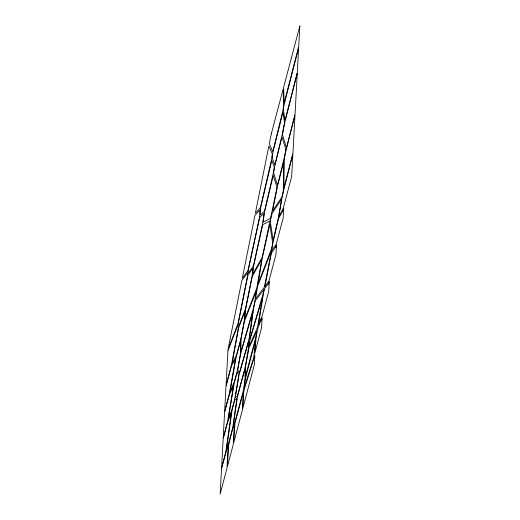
<?xml version="1.0" encoding="UTF-8"?>
<svg xmlns="http://www.w3.org/2000/svg" width="520" height="520" viewBox="0 0 520 520"><rect width="100%" height="100%" fill="white"/><g stroke="black" fill="none" stroke-linecap="round" stroke-linejoin="round"><path stroke-width="0.78" d="M247.631 273.748L247.624 274.144A5.85 0.507 -77.9 0 1 247.006 278.467L238.713 320.203A4.498 0.39 -77.9 0 1 237.517 324.818L228.04 349.31L241.852 280.514L247.254 273.072A10.361 0.891 -77.9 0 1 247.631 273.748M248.138 271.96L248.131 272.272A10.14 0.871 -77.9 0 0 248.514 272.909L253.052 266.351A4.127 0.358 -77.9 0 0 254.163 262.542L261.924 226.785A8.801 0.76 -77.9 0 0 262.945 221.292L263.738 215.858A5.662 0.488 -77.9 0 0 263.757 213.668L260.091 216.996A3.816 0.332 -77.9 0 0 259.025 220.558L248.827 267.527A4.732 0.41 -77.9 0 0 248.138 271.96M252.824 312.046L249.431 336.479A4.069 0.351 -77.9 0 1 248.358 341.484L239.889 371.066A5.564 0.481 -77.9 0 1 239.011 373.022L237.952 370.116A5.388 0.461 -77.9 0 1 238.316 366.672L240.143 356.616A5.713 0.494 -77.9 0 1 241.371 351.234L252.824 312.046M255.573 339.859L253.844 357.338L244.153 388.011L245.024 381.017A4.986 0.429 -77.9 0 1 246.064 375.928L255.573 339.859M263.926 289.757L263.699 291.33A4.173 0.358 -77.9 0 1 262.945 294.437L250.257 337.844A4.797 0.416 -77.9 0 1 249.516 339.183L249.509 339.047A10.913 0.943 -77.9 0 1 249.795 335.699L253.357 310.349A13.761 1.183 -77.9 0 1 254.241 305.091L255.405 300.514L263.926 289.757M226.564 448.669L226.623 448.994L227.968 445.146A17.992 1.547 -77.9 0 0 229.268 440.674L231.946 430.651A4.758 0.41 -77.9 0 0 233.038 425.418L236.613 400.647A5.863 0.507 -77.9 0 0 236.633 398.437L235.092 399.626A6.194 0.533 -77.9 0 0 234.046 402.565L232.882 406.906A4.771 0.41 -77.9 0 0 231.797 412.146L226.564 448.669M245.076 369.837L244.985 378.437A12.175 1.047 -77.9 0 1 244.628 382.05L243.756 388.096A4.693 0.403 -77.9 0 1 242.665 393.315L235.397 420.284A9.652 0.832 -77.9 0 1 234.202 424.034L233.656 425.295A4.277 0.37 -77.9 0 1 233.493 423.982L237.029 399.49A4.647 0.403 -77.9 0 1 238.114 394.284L244.348 371.254A3.842 0.332 -77.9 0 1 245.076 369.837M245.589 367.536L245.55 376.291L255.359 338.904A7.274 0.624 -77.9 0 0 256.548 333.476L256.737 331.37L249.002 347.874L246.071 363.538A8.502 0.734 -77.9 0 0 245.589 367.536M258.564 324.168L258.622 324.526L262.197 315.881L268.743 291.148L269.262 281.561L268.561 284.213L268.619 283.082L264.647 288.646L263.926 291.207A9.139 0.786 -77.9 0 0 263.263 294.788L258.564 324.168M231.426 412.549L226.161 449.507A4.791 0.41 -77.9 0 1 225.069 454.747L221.585 467.799L223.145 439.049L226.895 424.938A11.817 1.021 -77.9 0 1 228.15 420.797L231.426 412.549M240.5 342.459L240.377 353.009A7.345 0.63 -77.9 0 1 239.831 357.168L237.946 367.536A6.363 0.546 -77.9 0 1 236.711 373.054L235.047 379.138A10.68 0.923 -77.9 0 1 233.844 382.902L230.009 391.898L235.664 359.866A6.363 0.546 -77.9 0 1 236.906 354.354L239.779 343.831A3.906 0.338 -77.9 0 1 240.5 342.459M241.014 340.236L240.883 350.805A4.264 0.37 -77.9 0 0 241.586 349.615L252.746 310.661A6.396 0.552 -77.9 0 0 254.014 305.227L254.358 303.42A19.565 1.683 -77.9 0 0 255.314 297.986L256.276 290.869L244.927 319.989A4.05 0.351 -77.9 0 0 243.789 324.474L241.599 335.972A6.552 0.566 -77.9 0 0 241.014 340.236M270.27 221.189L273.124 240.181L277.628 221.273A10.433 0.897 -77.9 0 0 278.779 215.527L281.151 201.669A3.842 0.332 -77.9 0 0 281.222 199.583L272.168 213.272L270.276 221.124M283.757 161.948L283.289 190.028A3.972 0.345 -77.9 0 1 282.646 193.999A3.972 0.345 -77.9 0 1 281.651 197.34L272.63 211.01L276.789 189.605A13.923 1.203 -77.9 0 1 278.096 183.781L283.757 161.948M284.271 159.718L283.875 187.98L292.949 153.075L295.002 115.148L286.91 146.952A16.198 1.397 -77.9 0 0 285.688 152.087L284.993 155.227A4.596 0.397 -77.9 0 0 284.271 159.718M285.857 149.416L284.648 155.876A24.668 2.126 -77.9 0 1 283.309 161.642L278.272 182.195A3.906 0.338 -77.9 0 1 277.355 184.711L273.741 173.31A5.583 0.481 -77.9 0 1 274.099 169.852L274.248 169.026A8.639 0.747 -77.9 0 1 275.47 163.28L281.177 139.945A3.9 0.338 -77.9 0 1 282.1 137.43L285.857 149.416M262.561 297.323L257.53 327.418L249.386 345.709A5.402 0.468 -77.9 0 1 249.113 344.754L250.146 339.118L262.561 297.323M269.939 221.013L262.971 253.948A4.388 0.377 -77.9 0 1 261.827 257.953L253.039 273.65A5.798 0.501 -77.9 0 1 252.85 272.298L253.318 268.32A6.916 0.598 -77.9 0 1 254.234 263.12L262.73 224.679L269.939 221.013M235.482 359.119L229.717 391.45A6.688 0.579 -77.9 0 1 228.475 397.02L224.647 411.32L225.986 386.542L230.75 368.576A7.514 0.65 -77.9 0 1 231.894 365.118L235.482 359.119M233.584 385.294L228.053 418.71A5.869 0.507 -77.9 0 1 226.863 424.19L223.203 437.97L224.588 412.399L228.456 397.95A9.919 0.852 -77.9 0 1 229.671 394.115L233.584 385.294M258.187 282.906L258.252 283.289L271.336 249.288L272.252 245.629A4.524 0.39 -77.9 0 0 272.603 242.684L269.834 224.341L262.99 254.774A11.726 1.008 -77.9 0 0 261.898 260.409L258.187 282.906M271.382 250.744L271.336 251.258A6.084 0.527 -77.9 0 1 270.887 253.994L264.361 287.125L255.756 298.447A4.362 0.377 -77.9 0 1 255.788 296.471L257.822 285.701L271.382 250.744M265.083 285.916L265.155 286.338L268.964 280.976L275.971 254.482L276.49 244.888L275.788 247.54L275.847 246.415L271.323 253.338L265.083 285.916M271.791 249.971L271.863 250.4L276.192 244.309L283.199 217.808L283.719 208.221L283.017 210.873L283.043 210.457L278.798 218.153A4.875 0.423 -77.9 0 0 277.641 222.105L273.761 239.285A13.553 1.17 -77.9 0 0 272.552 245.128L272.331 246.337A7.787 0.67 -77.9 0 0 271.856 249.327L271.791 249.971M228.384 418.347L228.442 418.743L231.556 410.443A12.071 1.04 -77.9 0 0 232.811 406.315L234.104 401.486A5.798 0.501 -77.9 0 0 235.287 396.012L238.238 378.456A6.214 0.533 -77.9 0 0 238.524 375.206L237.464 372.294A5.044 0.436 -77.9 0 0 236.567 374.439L235.047 379.997A5.506 0.474 -77.9 0 0 233.864 385.404L228.384 418.347M232.252 362.473L232.317 362.901L235.827 356.623A8.236 0.709 -77.9 0 0 236.958 353.288L240.006 342.128A7.117 0.611 -77.9 0 0 241.28 336.57L243.588 324.461A9.029 0.78 -77.9 0 0 244.335 319.644L245.005 312.65A5.031 0.436 -77.9 0 0 244.628 312.195L239.207 326.293A4.004 0.345 -77.9 0 0 238.05 330.882L232.252 362.473M243.25 393.198L242.339 410.176L233.747 442.663L234.988 423.066L243.185 392.873L243.25 393.198M221.526 468.878L220.168 494L226.967 468.279L228.124 446.907A4.732 0.41 -77.9 0 0 227.552 447.382L226.467 450.749A17.622 1.521 -77.9 0 0 225.167 455.234L221.526 468.878M227.929 350.714L226.044 385.463L230.808 367.497A7.338 0.63 -77.9 0 0 232.063 361.875L237.79 331.168A5.545 0.474 -77.9 0 0 238.232 327.45L237.952 325.812A8.444 0.728 -77.9 0 0 237.289 326.528L227.929 350.714M228.618 445.289L227.474 466.369L233.239 444.568L234.221 426.491A6.357 0.546 -77.9 0 0 233.799 426.16L233.194 427.563A9.444 0.812 -77.9 0 0 231.998 431.34L228.618 445.289M243.692 392.49L242.84 408.285L254.364 364.722L254.878 355.166L244.472 388.596L243.692 392.49M261.495 318.675L261.391 320.664L262.087 318.012L261.567 327.724L254.839 353.151L256.048 338.423A9.841 0.845 -77.9 0 1 256.834 333.125L257.108 331.695A4.062 0.351 -77.9 0 1 258.264 327.093L261.495 318.675M283.133 208.715L279.227 215.989A3.868 0.332 -77.9 0 1 279.266 213.947L281.664 199.947A11.486 0.988 -77.9 0 1 282.796 194.207L282.9 193.739A15.015 1.294 -77.9 0 1 284.043 188.91L292.89 154.16L291.688 176.371L283.133 208.715M297.264 73.391L295.067 114.069L287.281 144.638A4.362 0.377 -77.9 0 1 286.344 147.076L282.581 135.233A4.758 0.41 -77.9 0 1 283.017 131.593L284.317 124.904A8.97 0.773 -77.9 0 1 285.532 119.483L297.264 73.391M298.662 47.593L297.323 72.306L285.818 117.507A4.115 0.351 -77.9 0 1 284.921 119.749L283.406 109.974A5.883 0.507 -77.9 0 1 283.686 107.114A4.596 0.397 -77.9 0 1 284.525 103.123L298.662 47.593M299.832 26L298.721 46.514L284.147 102.966L283.66 87.152L299.832 26M259.942 211.328L259.708 215.371A5.337 0.461 -77.9 0 1 258.934 220.083L248.69 267.267A4.082 0.351 -77.9 0 1 247.585 271.037L242.287 278.343L254.936 215.378L259.675 210.191A9.204 0.793 -77.9 0 1 259.942 211.328M260.429 209.709L260.195 213.675A9.607 0.826 -77.9 0 0 260.449 214.897L264.173 211.51A4.413 0.377 -77.9 0 0 265.252 208.058L272.48 176.826A10.842 0.936 -77.9 0 0 273.676 171.022L273.845 170.105A5.479 0.474 -77.9 0 0 274.19 166.699L271.798 160.485L261.242 204.99A4.556 0.39 -77.9 0 0 260.429 209.709M245.518 310.713L244.849 317.642A5.057 0.436 -77.9 0 0 245.225 318.11L256.75 288.184L261.372 262.184A4.024 0.345 -77.9 0 0 261.411 260.097L252.701 275.652A3.776 0.325 -77.9 0 0 251.596 279.689L246.317 305.786A7.56 0.65 -77.9 0 0 245.518 310.713M248.846 344.435L248.586 346.781A14.807 1.274 -77.9 0 1 247.91 351.449L245.733 364.24A5.765 0.494 -77.9 0 1 244.536 369.7L238.134 393.361A6.389 0.552 -77.9 0 1 237.088 396.247L235.573 397.423A4.817 0.416 -77.9 0 1 235.703 394.862L238.596 377.644A4.992 0.429 -77.9 0 1 239.772 372.365L248.255 342.745A4.615 0.397 -77.9 0 1 249.008 341.322L249.015 341.49A16.009 1.378 -77.9 0 1 248.846 344.435M252.831 269.971L252.35 274.092A8.665 0.747 -77.9 0 1 251.492 279.214L246.142 305.663A4.687 0.403 -77.9 0 1 244.933 310.291L239.408 324.656A8.372 0.722 -77.9 0 1 238.745 325.383L238.472 323.778A4.856 0.416 -77.9 0 1 238.966 319.93L247.65 276.575L248.216 274.885L252.681 268.424A6.266 0.539 -77.9 0 1 252.831 269.971M272.044 156.28L271.98 156.754A6.513 0.559 -77.9 0 1 270.959 162.142L261.144 204.555A4.53 0.39 -77.9 0 1 260.046 208.091L255.372 213.207L268.846 146.101L272.175 153.549A8.268 0.715 -77.9 0 1 272.044 156.28M272.474 155.071L272.422 155.448A8.45 0.728 -77.9 0 0 272.279 158.223L274.664 164.476A3.965 0.345 -77.9 0 0 275.594 161.909L281.339 138.444A11.219 0.969 -77.9 0 0 282.614 132.62L283.946 125.781A5.109 0.442 -77.9 0 0 284.433 121.947L282.932 112.346L273.52 149.734A5.571 0.481 -77.9 0 0 272.474 155.071M264.199 214.403L263.413 219.772A5.987 0.514 -77.9 0 0 263.361 222.105L270.524 218.29L276.393 190.58A4.251 0.364 -77.9 0 0 276.868 186.894L273.24 175.519L265.258 208.904A7.085 0.611 -77.9 0 0 264.199 214.403M271.297 133.894L269.295 143.845L272.63 151.287A4.024 0.345 -77.9 0 0 273.565 148.681L282.334 112.879A5.583 0.481 -77.9 0 0 283.264 108.297A7.267 0.624 -77.9 0 0 283.589 105.281L283.147 89.083L271.297 133.894"/></g></svg>
